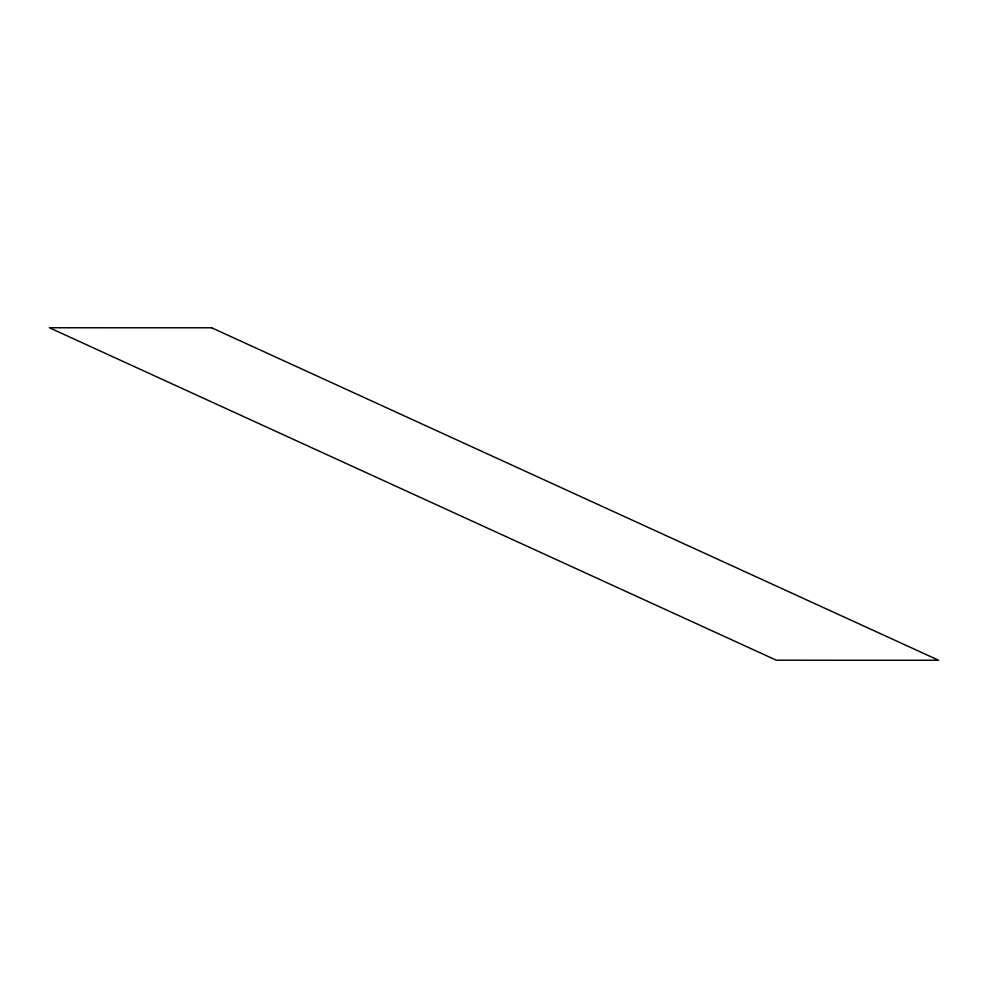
<?xml version="1.0" encoding="UTF-8"?>
<svg xmlns="http://www.w3.org/2000/svg" width="988" height="988" viewBox="0 0 988 988"><rect width="100%" height="100%" fill="white"/><g stroke="black" fill="none" stroke-linecap="round" stroke-linejoin="round"><path stroke-width="1.48" d="M211.654 327.781L49.4 327.757L776.346 660.219L938.6 660.243L211.654 327.781"/></g></svg>
